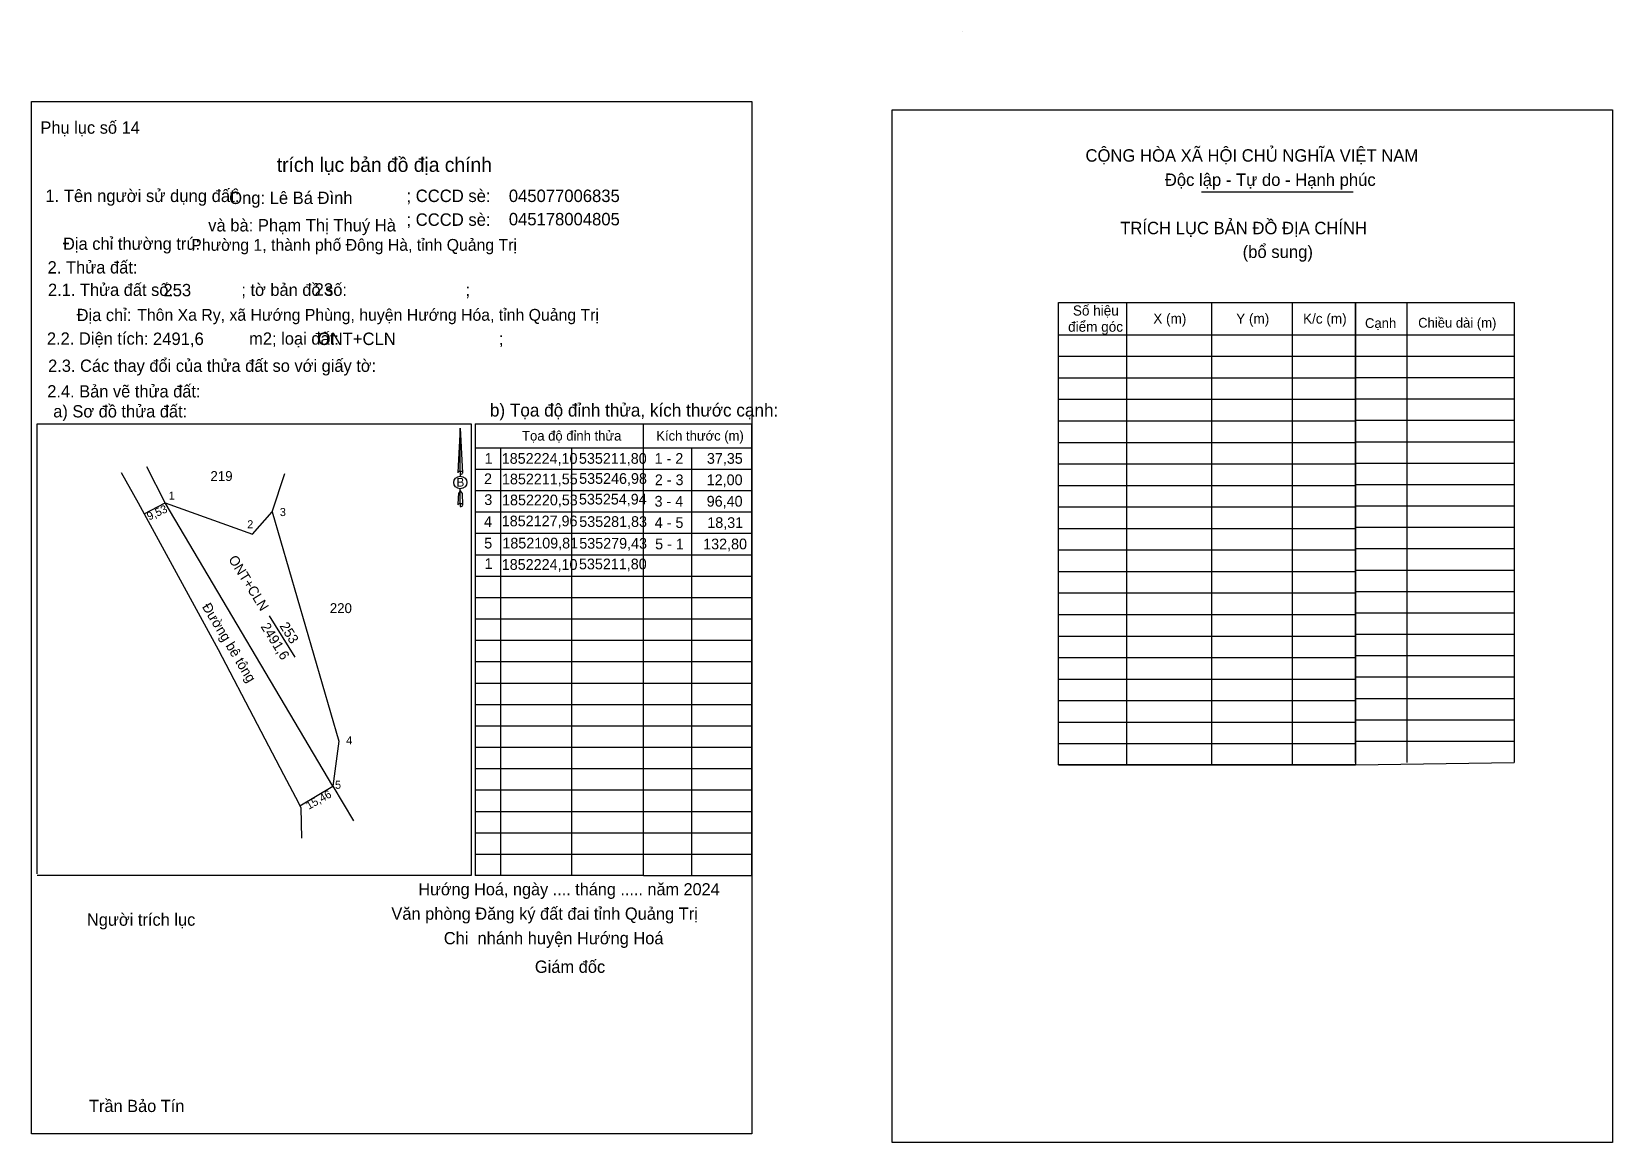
# Model space of a CAD drawing. Extents: x 535158 to 535796, y 1851966 to 1852414.
import ezdxf

# ---------------------------------------------------------------- set-up
doc = ezdxf.new("R2010")
doc.units = 0
for name, color, linetype in [('Level 1', 7, 'Continuous'), ('Level 10', 7, 'Continuous'), ('Level 13', 7, 'Continuous'), ('Level 27', 7, 'Continuous'), ('Level 3', 7, 'Continuous'), ('Level 36', 7, 'Continuous'), ('Level 40', 7, 'Continuous'), ('Level 42', 7, 'Continuous'), ('Level 52', 7, 'Continuous'), ('Level 53', 7, 'Continuous'), ('Level 6', 7, 'Continuous'), ('Level 63', 7, 'Continuous'), ('Level 9', 7, 'Continuous')]:
    doc.layers.add(name, color=color, linetype=linetype)

msp = doc.modelspace()

# ---------------------------------------------------------------- linework, layer by layer
at = {"layer": 'Level 1'}
for p, q in [((535533.57, 1852414.39), (535533.57, 1852414.39)), ((535629.94, 1852349.76), (535691.03, 1852349.76)), ((535712.69, 1852305.07), (535712.69, 1852119.33)), ((535691.97, 1852292.01), (535756.01, 1852292.01)), ((535691.97, 1852283.37), (535756.01, 1852283.37)), ((535691.97, 1852274.74), (535756.01, 1852274.74)), ((535691.97, 1852266.11), (535756.01, 1852266.11)), ((535691.97, 1852257.47), (535756.01, 1852257.47)), ((535404.8, 1852073.72), (535404.8, 1852256.04)), ((535404.8, 1852256.04), (535448.32, 1852256.04)), ((535448.32, 1852256.04), (535448.32, 1852073.72)), ((535337.03, 1852246.4), (535448.32, 1852246.4)), ((535424.14, 1852246.4), (535424.14, 1852073.72)), ((535691.97, 1852248.84), (535756.01, 1852248.84)), ((535336.81, 1852237.77), (535448.32, 1852237.77)), ((535691.97, 1852240.2), (535756.01, 1852240.2)), ((535691.97, 1852231.57), (535756.01, 1852231.57)), ((535336.81, 1852229.13), (535448.32, 1852229.13)), ((535336.81, 1852220.5), (535448.32, 1852220.5)), ((535691.97, 1852222.94), (535756.01, 1852222.94)), ((535336.81, 1852211.86), (535448.32, 1852211.86)), ((535691.97, 1852214.3), (535756.01, 1852214.3)), ((535691.97, 1852205.67), (535756.01, 1852205.67)), ((535336.81, 1852203.23), (535448.32, 1852203.23)), ((535336.81, 1852194.6), (535448.32, 1852194.6)), ((535691.97, 1852197.03), (535756.01, 1852197.03)), ((535336.81, 1852185.96), (535448.32, 1852185.96)), ((535691.97, 1852188.4), (535756.01, 1852188.4)), ((535691.97, 1852179.76), (535756.01, 1852179.76)), ((535336.81, 1852177.33), (535448.32, 1852177.33)), ((535336.81, 1852168.69), (535448.32, 1852168.69)), ((535691.97, 1852171.13), (535756.01, 1852171.13)), ((535691.97, 1852162.5), (535756.01, 1852162.5)), ((535336.81, 1852160.06), (535448.32, 1852160.06)), ((535336.81, 1852151.43), (535448.32, 1852151.43)), ((535691.97, 1852153.86), (535756.01, 1852153.86)), ((535336.81, 1852142.79), (535448.32, 1852142.79)), ((535691.97, 1852145.23), (535756.01, 1852145.23)), ((535691.97, 1852136.59), (535756.01, 1852136.59)), ((535336.81, 1852134.16), (535448.32, 1852134.16)), ((535336.81, 1852125.52), (535448.32, 1852125.52)), ((535691.97, 1852127.96), (535756.01, 1852127.96)), ((535336.81, 1852116.89), (535448.32, 1852116.89)), ((535691.97, 1852118.39), (535756.01, 1852119.33)), ((535336.81, 1852108.25), (535448.32, 1852108.25)), ((535336.81, 1852099.62), (535448.32, 1852099.62)), ((535336.81, 1852090.99), (535448.32, 1852090.99)), ((535336.81, 1852082.35), (535448.32, 1852082.35)), ((535404.8, 1852073.72), (535448.32, 1852073.72))]:
    msp.add_line(p, q, dxfattribs=at)
msp.add_lwpolyline([(535691.97, 1852119.33), (535691.97, 1852305.07), (535756.01, 1852305.07), (535756.01, 1852119.33)], dxfattribs=at)
at = {"layer": 'Level 10'}
for p, q in [((535203.33, 1852219.75), (535211.8, 1852224.1)), ((535266.14, 1852101.91), (535279.43, 1852109.81))]:
    msp.add_line(p, q, dxfattribs=at)
msp.add_lwpolyline([(535266.88, 1852088.74), (535266.61, 1852101.01), (535264.41, 1852105.21), (535259.65, 1852114.33), (535249.01, 1852134.66), (535233.26, 1852164.8), (535201.01, 1852224.01), (535194.16, 1852236.29)], dxfattribs=at)
msp.add_lwpolyline([(535254.94, 1852220.53), (535281.83, 1852127.96), (535279.43, 1852109.81), (535211.8, 1852224.1), (535246.98, 1852211.55)], close=True, dxfattribs=at)
at = {"layer": 'Level 13'}
for points in [[(535157.87, 1852386.2), (535448.48, 1852386.2), (535448.48, 1851969.43), (535157.87, 1851969.43)], [(535505.05, 1852382.75), (535795.66, 1852382.75), (535795.66, 1851965.98), (535505.05, 1851965.98)]]:
    msp.add_lwpolyline(points, close=True, dxfattribs=at)
at = {"layer": 'Level 27'}
for p, q in [((535211.8, 1852224.1), (535204.35, 1852238.63)), ((535254.94, 1852220.53), (535260.06, 1852236.03)), ((535279.43, 1852109.81), (535287.77, 1852095.78))]:
    msp.add_line(p, q, dxfattribs=at)
at = {"layer": 'Level 3'}
for p, q in [((535533.57, 1852414.39), (535533.57, 1852414.39)), ((535160.1, 1852256.04), (535335.17, 1852256.04)), ((535160.1, 1852074.37), (535160.1, 1852256.04)), ((535335.17, 1852256.04), (535335.17, 1852073.72)), ((535336.81, 1852256.04), (535336.81, 1852073.72)), ((535336.81, 1852256.04), (535404.8, 1852256.04)), ((535347.08, 1852246.4), (535347.08, 1852073.72)), ((535375.66, 1852246.4), (535375.66, 1852073.72)), ((535335.17, 1852073.72), (535160.1, 1852073.72)), ((535404.8, 1852073.72), (535336.81, 1852073.72))]:
    msp.add_line(p, q, dxfattribs=at)
at = {"layer": 'Level 40'}
for p, q in [((535330.83, 1852254.36), (535330, 1852239.15)), ((535330.83, 1852254.36), (535331.74, 1852236.33)), ((535330.83, 1852254.36), (535331.74, 1852236.33)), ((535330.83, 1852236.94), (535330.83, 1852254.36)), ((535330.83, 1852254.36), (535331.74, 1852236.33)), ((535330, 1852239.15), (535329.81, 1852236.33)), ((535330.83, 1852236.94), (535330.83, 1852236.28)), ((535330.83, 1852236.28), (535330.83, 1852235.75)), ((535330.83, 1852235.75), (535330.83, 1852235.06)), ((535330.83, 1852235.75), (535330.83, 1852235.06)), ((535330.83, 1852235.75), (535330.83, 1852235.06)), ((535331.74, 1852236.33), (535331.74, 1852236.33)), ((535330, 1852226.15), (535329.81, 1852223.3)), ((535330.05, 1852227.98), (535330, 1852226.15)), ((535330.83, 1852229), (535330.05, 1852227.98)), ((535330.83, 1852229), (535330.83, 1852229.8)), ((535330.83, 1852229), (535330.83, 1852229.8)), ((535330.83, 1852229), (535330.83, 1852229.8)), ((535330.83, 1852229), (535331.55, 1852227.98)), ((535330.83, 1852229), (535331.55, 1852227.98)), ((535330.83, 1852229), (535331.55, 1852227.98)), ((535330.83, 1852223.91), (535330.83, 1852229)), ((535331.55, 1852227.98), (535331.74, 1852223.3)), ((535331.55, 1852227.98), (535331.74, 1852223.3)), ((535331.55, 1852227.98), (535331.74, 1852223.3)), ((535330.83, 1852223.91), (535330.83, 1852223.19)), ((535330.83, 1852223.19), (535330.83, 1852222.7)), ((535331.74, 1852223.3), (535331.74, 1852223.3))]:
    msp.add_line(p, q, dxfattribs=at)
msp.add_ellipse((535330.83, 1852232.37), major_axis=(2.68, 0), ratio=0.952727, dxfattribs=at)
for centre, start_param, end_param in [((535330.83, 1852236.31), 1.570796, 3.074452), ((535330.83, 1852236.31), 0.067141, 1.570796), ((535330.83, 1852236.31), 4.712389, 6.283185), ((535330.83, 1852223.26), 2.491069, 3.074278), ((535330.83, 1852223.26), 1.570796, 2.491069), ((535330.83, 1852223.26), 0.067141, 1.570796), ((535330.83, 1852223.26), 4.712389, 6.283185)]:
    msp.add_ellipse(centre, major_axis=(0.984, 0), ratio=0.614131, start_param=start_param, end_param=end_param, dxfattribs=at)
at = {"layer": 'Level 53'}
for p, q in [((535157.86, 1852386.2), (535157.86, 1852386.2)), ((535448.47, 1851969.43), (535448.47, 1851969.43))]:
    msp.add_line(p, q, dxfattribs=at)
at = {"layer": 'Level 63'}
for p, q in [((535599.56, 1852305.07), (535599.56, 1852118.39)), ((535633.85, 1852305.07), (535633.85, 1852118.39)), ((535666.5, 1852305.07), (535666.5, 1852118.39)), ((535572.13, 1852292.01), (535691.97, 1852292.01)), ((535572.13, 1852283.32), (535691.97, 1852283.32)), ((535572.13, 1852274.64), (535691.97, 1852274.64)), ((535572.13, 1852265.95), (535691.97, 1852265.95)), ((535572.13, 1852257.26), (535691.97, 1852257.26)), ((535572.13, 1852248.58), (535691.97, 1852248.58)), ((535572.13, 1852239.89), (535691.97, 1852239.89)), ((535572.13, 1852231.21), (535691.97, 1852231.21)), ((535572.13, 1852222.52), (535691.97, 1852222.52)), ((535572.13, 1852213.83), (535691.97, 1852213.83)), ((535572.13, 1852205.15), (535691.97, 1852205.15)), ((535572.13, 1852196.46), (535691.97, 1852196.46)), ((535572.13, 1852187.78), (535691.97, 1852187.78)), ((535572.13, 1852179.09), (535691.97, 1852179.09)), ((535572.13, 1852170.4), (535691.97, 1852170.4)), ((535572.13, 1852161.72), (535691.97, 1852161.72)), ((535572.13, 1852153.03), (535691.97, 1852153.03)), ((535572.13, 1852144.35), (535691.97, 1852144.35)), ((535572.13, 1852135.66), (535691.97, 1852135.66)), ((535572.13, 1852127.02), (535691.97, 1852127.02)), ((535572.13, 1852118.39), (535691.97, 1852118.39))]:
    msp.add_line(p, q, dxfattribs=at)
msp.add_lwpolyline([(535572.13, 1852305.07), (535691.97, 1852305.07), (535691.97, 1852118.39), (535572.13, 1852118.39)], close=True, dxfattribs=at)
at = {"layer": 'Level 9'}
msp.add_line((535253.69, 1852178.56), (535264.07, 1852161.88), dxfattribs=at)

# ---------------------------------------------------------------- texts
at = {"layer": 'Level 1'}
for s, height, p in [('Phụ lục số 14', 4.9505, (535161.42, 1852373.17)), ('CỘNG HÒA XÃ HỘI CHỦ NGHĨA VIỆT NAM', 5.0195, (535583.07, 1852361.88)), ('Độc lập - Tự do - Hạnh phúc', 5.0195, (535615.08, 1852352.09)), ('1. Tên người sử dụng đất:', 5.0181, (535163.4, 1852345.59)), ('Ông: Lê Bá Đình', 4.9961, (535237.58, 1852344.79)), ('; CCCD sè:', 5.018, (535309.11, 1852345.59)), ('045077006835', 5.0181, (535350.4, 1852345.59)), ('và bà: Phạm Thị Thuý Hà', 4.9961, (535229.11, 1852333.71)), ('; CCCD sè:', 5.018, (535309.11, 1852335.98)), ('045178004805', 5.0181, (535350.4, 1852336.18)), ('TRÍCH LỤC BẢN ĐỒ ĐỊA CHÍNH', 5.0195, (535597.09, 1852332.59)), ('Địa chỉ thường trú:', 4.9678, (535170.52, 1852326.3)), ('(bổ sung)', 5.02, (535646.48, 1852323.01)), ('2. Thửa đất:', 4.9785, (535164.32, 1852316.74)), ('2.1. Thửa đất số:               ; tờ bản đồ số:                          ;', 4.9505, (535164.47, 1852307.69)), ('Địa chỉ:', 4.951, (535176.05, 1852297.53)), ('Cạnh', 3.932, (535695.86, 1852294.75)), ('Chiều dài (m)', 3.9319, (535717.3, 1852294.89)), ('2.2. Diện tích:                      m2; loại đất:                                   ;', 4.9678, (535164.03, 1852288.01)), ('2.3. Các thay đổi của thửa đất so với giấy tờ:', 4.9505, (535164.53, 1852277.04)), ('2.4. Bản vẽ thửa đất: ', 4.9505, (535164.18, 1852266.71)), ('a) Sơ đồ thửa đất: ', 4.9505, (535166.59, 1852258.64)), ('Tọa độ đỉnh thửa', 3.9319, (535355.75, 1852249.28)), ('Kích thước (m)', 3.9319, (535409.9, 1852249.28)), ('Hướng Hoá, ngày .... tháng ..... năm 2024', 4.8995, (535313.89, 1852065.73)), ('Người trích lục', 4.9505, (535180.19, 1852053.44)), ('Văn phòng Đăng ký đất đai tỉnh Quảng Trị', 4.9505, (535303.02, 1852055.86)), (' Chi  nhánh huyện Hướng Hoá', 4.9505, (535322.33, 1852045.96)), (' Giám đốc', 4.959, (535359.07, 1852034.42)), ('Trần Bảo Tín', 4.9299, (535181.03, 1851978.24))]:
    msp.add_text(s, height=height, dxfattribs=at).set_placement(p)
at = {"layer": 'Level 10'}
msp.add_text('b) Tọa độ đỉnh thửa, kích thước cạnh:', height=5.1679, dxfattribs=at).set_placement((535342.76, 1852259))
at = {"layer": 'Level 13'}
for s, p in [('ONT+CLN', (535237.1, 1852201.42)), ('2491,6', (535250.14, 1852174.22)), ('253', (535257.77, 1852174.46))]:
    msp.add_text(s, height=4, rotation=301.89703, dxfattribs=at).set_placement(p)
at = {"layer": 'Level 36'}
for s, p in [('219', (535230.02, 1852232.97)), ('220', (535278.17, 1852179.65))]:
    msp.add_text(s, height=4, dxfattribs=at).set_placement(p)
msp.add_text('Đường bê tông', height=4, rotation=301.17966, dxfattribs=at).set_placement((535226.46, 1852182.23))
at = {"layer": 'Level 40'}
msp.add_text('B', height=3.51, dxfattribs=at).set_placement((535329.31, 1852230.72))
at = {"layer": 'Level 42'}
msp.add_text(' trích lục bản đồ địa chính', height=5.808, dxfattribs=at).set_placement((535254.63, 1852357.75))
at = {"layer": 'Level 52'}
for s, height, p in [('1', 4.32, (535340.64, 1852239.92)), ('1852224,10', 4.325, (535347.55, 1852239.92)), ('535211,80', 4.325, (535378.7, 1852239.92)), ('1 - 2', 4.325, (535409.21, 1852239.92)), ('37,35', 4.325, (535430.32, 1852239.92)), ('2', 4.32, (535340.41, 1852231.72)), ('1852211,55', 4.325, (535347.63, 1852231.62)), ('535246,98', 4.325, (535378.78, 1852231.82)), ('2 - 3', 4.325, (535409.31, 1852231.29)), ('12,00', 4.325, (535430.24, 1852231.29)), ('3', 4.32, (535340.51, 1852223.3)), ('1852220,53', 4.325, (535347.66, 1852223.15)), ('535254,94', 4.325, (535378.7, 1852223.49)), ('3 - 4', 4.325, (535409.2, 1852222.65)), ('96,40', 4.325, (535430.24, 1852222.65)), ('4', 4.32, (535340.4, 1852214.42)), ('1852127,96', 4.325, (535347.56, 1852214.68)), ('535281,83', 4.325, (535378.82, 1852214.44)), ('4 - 5', 4.325, (535409.28, 1852214.02)), ('18,31', 4.325, (535430.48, 1852214.02)), ('5', 4.32, (535340.48, 1852205.73)), ('1852109,81', 4.325, (535347.79, 1852205.74)), ('535279,43', 4.325, (535378.82, 1852205.65)), ('5 - 1', 4.325, (535409.44, 1852205.39)), ('132,80', 4.325, (535428.82, 1852205.39)), ('1', 4.32, (535340.64, 1852197.49)), ('1852224,10', 4.325, (535347.55, 1852197.11)), ('535211,80', 4.325, (535378.7, 1852197.32))]:
    msp.add_text(s, height=height, dxfattribs=at).set_placement(p)
at = {"layer": 'Level 6'}
for s, height, p in [('Phường 1, thành phố Đông Hà, tỉnh Quảng Trị', 4.7672, (535222.26, 1852325.91)), ('253', 5.018, (535211.05, 1852307.53)), ('23', 5.018, (535272.04, 1852307.79)), ('Thôn Xa Ry, xã Hướng Phùng, huyện Hướng Hóa, tỉnh Quảng Trị', 4.7672, (535200.48, 1852297.67)), ('2491,6', 5.018, (535206.81, 1852287.87)), ('ONT+CLN', 5.018, (535273.29, 1852287.87)), ('.', 4.05, (535276.74, 1852277.2))]:
    msp.add_text(s, height=height, dxfattribs=at).set_placement(p)
at = {"layer": 'Level 63'}
for s, p in [('Số hiệu', (535577.99, 1852299.76)), ('X (m)', (535610.43, 1852296.5)), ('Y (m)', (535643.87, 1852296.5)), ('K/c (m)', (535670.86, 1852296.5)), ('điểm góc', (535576.06, 1852293.23))]:
    msp.add_text(s, height=4.082, dxfattribs=at).set_placement(p)
at = {"layer": 'Level 9'}
for s, p in [('1', (535213.17, 1852225.43)), ('3', (535258.02, 1852218.82)), ('2', (535244.86, 1852213.87)), ('4', (535284.78, 1852126.64)), ('5', (535280.28, 1852108.73))]:
    msp.add_text(s, height=3.27, dxfattribs=at).set_placement(p)
for s, rotation, p in [('9,53', 24.73682, (535205.28, 1852217)), ('15,46', 29.308, (535269.69, 1852100.23))]:
    msp.add_text(s, height=3.265, rotation=rotation, dxfattribs=at).set_placement(p)

doc.saveas('drawing.dxf')
